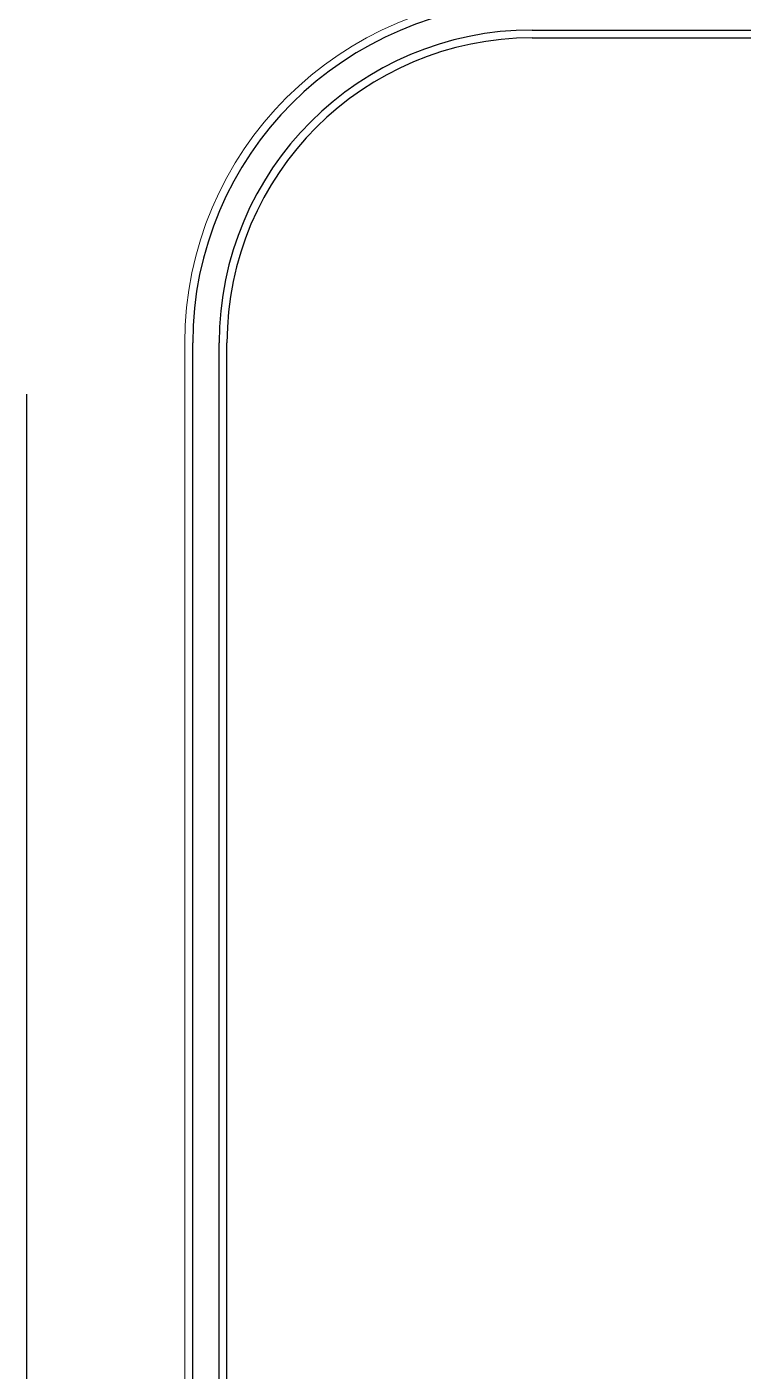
# Model space of a CAD drawing. Header units: millimetres. Extents: x 4080735 to 4152075, y -451436 to -400976.
# Drawn here: x 4141350 to 4142166, y -406512 to -404978 of the extents above; entities that cross this region are included whole.
import ezdxf

# ---------------------------------------------------------------- set-up
doc = ezdxf.new("R2010")
doc.units = ezdxf.units.MM
doc.header["$LTSCALE"] = 60
doc.linetypes.add('CENTER', pattern=[2, 1.25, -0.25, 0.25, -0.25])
doc.layers.add('C_CEN', color=1, linetype='CENTER')
doc.layers.add('DITCH', color=7, linetype='Continuous', lineweight=0)
doc.layers.add('ROAD', color=4, linetype='Continuous', lineweight=0)

# ---------------------------------------------------------------- blocks, each defined once
blk = doc.blocks.new('KEY PLAN_NEW')
at = {"layer": 'C_CEN', "color": 253, "linetype": 'CENTER', "lineweight": -3, "ltscale": 10}
blk.add_line((-3077.31, -1871.94), (-3077.31, -473.99), dxfattribs=at)
at = {"layer": 'DITCH', "color": 253, "lineweight": -3}
for p, q in [((-2885.31, -983.42), (-1730.42, -983.42)), ((-2885.31, -986.42), (-1727.42, -986.42)), ((-3014.31, -1871.94), (-3014.31, -1102.41)), ((-3004.31, -1871.94), (-3004.31, -1102.41)), ((-3001.31, -1871.94), (-3001.31, -1102.41))]:
    blk.add_line(p, q, dxfattribs=at)
for radius in [129, 119, 116]:
    blk.add_arc((-2885.31, -1102.42), radius, 90, 180, dxfattribs=at)
at = {"layer": 'ROAD', "color": 253}
blk.add_line((-3017.31, -1871.94), (-3017.31, -1102.41), dxfattribs=at)
blk.add_arc((-2885.31, -1102.42), 132, 90, 180, dxfattribs=at)

msp = doc.modelspace()

# ---------------------------------------------------------------- block references
at = {"xscale": 3, "yscale": 3, "zscale": 3}
msp.add_blockref('KEY PLAN_NEW', (4150581.9, -402031.5), dxfattribs=at)

doc.saveas('drawing.dxf')
